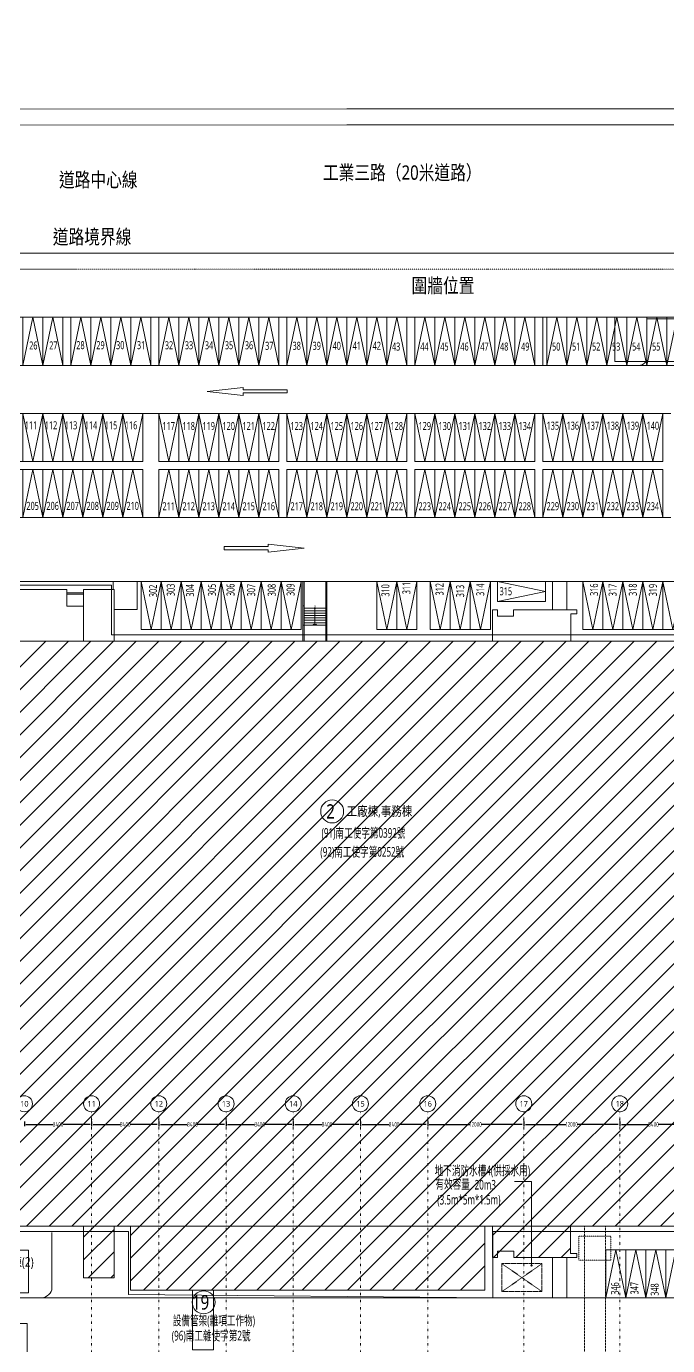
# Model space of a CAD drawing. Header units: millimetres. Extents: x -32710 to 654186, y -254124 to 420220.
# Drawn here: x 106250 to 186378, y 100034 to 264848 of the extents above; entities that cross this region are included whole.
import ezdxf
from ezdxf.enums import TextEntityAlignment as Align

# ---------------------------------------------------------------- set-up
doc = ezdxf.new("R2010")
doc.units = ezdxf.units.MM
doc.header["$LTSCALE"] = 1000
for name, pattern in [('H12PL1$0$DASHEDX2', [0.15, 0.1, -0.05]), ('H12PL1$0$DIVIDEX2', [0.25, 0.1, -0.05, 0, -0.05, 0, -0.05]), ('H12PL1$0$JJP_三點線', [0.9, 0.3, -0.15, 0, -0.15, 0, -0.15, 0, -0.15]), ('H12PL1$0$雨水排水_路_最新$0$CENTERK3', [0.2749, 0.25, -0.0083, 0.0083, -0.0083]), ('H12PL1$0$雨水排水_路_最新$0$DOTK1', [0.01, 0.005, -0.005]), ('H12PL1$0$雨水排水_路_最新$0$HIDDEN', [0.0375, 0.025, -0.0125])]:
    doc.linetypes.add(name, pattern=pattern)
for name, color, linetype in [('H12PL1$0$A-DIM', 252, 'Continuous'), ('H12PL1$0$A-LINK-ARCHI', 252, 'Continuous'), ('H12PL1$0$S-GRID', 252, 'Continuous'), ('H12PL1$0$全區配置圖_匯入NEWCUB用_13_0', 252, 'Continuous'), ('H12PL1$0$全區配置圖_匯入NEWCUB用_13_PKG', 252, 'Continuous'), ('H12PL1$0$全區配置圖_匯入NEWCUB用_13_PKG-N', 252, 'Continuous'), ('H12PL1$0$全區配置圖_匯入NEWCUB用_13_雨水排水経路図最新$0$SUGATAD', 252, 'Continuous'), ('MD-20250424-增加TRAY與FS主管位置調整', 7, 'Continuous')]:
    doc.layers.add(name, color=color, linetype=linetype)
doc.styles.add('H12PL1$0$Standard', font='Microsoft JhengHei.ttf', dxfattribs={"width": 0.8})
doc.styles.add('H12PL1$1$dim-txt', font='isocp.shx', dxfattribs={"width": 0.7, "bigfont": 'chineset.shx'})
doc.dimstyles.new('H12PL1$1$ARCH-dim-2000', dxfattribs={"dimscale": 2000, "dimtxt": 0.3, "dimasz": 0.1, "dimexe": 0.1, "dimexo": 0.1, "dimgap": 0.05, "dimtad": 1, "dimdec": 0, "dimrnd": 0.5, "dimdsep": 46, "dimtxsty": 'H12PL1$1$dim-txt', "dimblk": 'H12PL1$1$_Dot', "dimcen": 2, "dimclrd": 256, "dimclre": 256, "dimclrt": 256, "dimadec": 0, "dimazin": 0, "dimtfac": 1, "dimtix": 1, "dimtmove": 2, "dimatfit": 3, "dimldrblk": 'H12PL1$1$_OBLIQUE', "dimfxl": 1, "dimtvp": 1, "dimtolj": 1, "dimarcsym": 0})

# ---------------------------------------------------------------- blocks, each defined once
blk = doc.blocks.new('*D3056')
at = {"layer": 'DEFPOINTS', "color": 0, "linetype": 'Continuous', "transparency": 16777216}
for p in [(76800, 128250), (85200, 128250), (85200, 127670)]:
    blk.add_point(p, dxfattribs=at)
at = {"layer": 'H12PL1$0$A-DIM', "linetype": 'Continuous', "lineweight": -2, "transparency": 16777216}
for p, q in [((76800, 128050), (76800, 127470)), ((77000, 127670), (80354, 127670)), ((85000, 127670), (81646, 127670)), ((85200, 128050), (85200, 127470))]:
    blk.add_line(p, q, dxfattribs=at)
at = {"layer": 'H12PL1$0$A-DIM', "linetype": 'Continuous', "lineweight": 0, "transparency": 16777216, "insert": (81000, 127670), "char_height": 600, "attachment_point": 5, "style": 'H12PL1$1$dim-txt'}
blk.add_mtext('\\A1;8400', dxfattribs=at)
blk = doc.blocks.new('H12PL1$1$_Dot')
blk = doc.blocks.new('H12PL1$1$_OBLIQUE')
at = {"color": 0, "linetype": 'ByBlock', "lineweight": -2}
blk.add_line((-0.5, -0.5), (0.5, 0.5), dxfattribs=at)
blk = doc.blocks.new('*D3057')
at = {"layer": 'DEFPOINTS', "color": 0, "linetype": 'Continuous', "transparency": 16777216}
for p in [(85200, 128250), (93600, 128250), (93600, 127670)]:
    blk.add_point(p, dxfattribs=at)
at = {"layer": 'H12PL1$0$A-DIM', "linetype": 'Continuous', "lineweight": -2, "transparency": 16777216}
for p, q in [((85200, 128050), (85200, 127470)), ((85400, 127670), (88754, 127670)), ((93400, 127670), (90046, 127670)), ((93600, 128050), (93600, 127470))]:
    blk.add_line(p, q, dxfattribs=at)
at = {"layer": 'H12PL1$0$A-DIM', "linetype": 'Continuous', "lineweight": 0, "transparency": 16777216, "insert": (89400, 127670), "char_height": 600, "attachment_point": 5, "style": 'H12PL1$1$dim-txt'}
blk.add_mtext('\\A1;8400', dxfattribs=at)
blk = doc.blocks.new('*D3058')
at = {"layer": 'DEFPOINTS', "color": 0, "linetype": 'Continuous', "transparency": 16777216}
for p in [(93600, 128250), (102000, 128250), (102000, 127670)]:
    blk.add_point(p, dxfattribs=at)
at = {"layer": 'H12PL1$0$A-DIM', "linetype": 'Continuous', "lineweight": -2, "transparency": 16777216}
for p, q in [((93600, 128050), (93600, 127470)), ((93800, 127670), (97154, 127670)), ((101800, 127670), (98446, 127670)), ((102000, 128050), (102000, 127470))]:
    blk.add_line(p, q, dxfattribs=at)
at = {"layer": 'H12PL1$0$A-DIM', "linetype": 'Continuous', "lineweight": 0, "transparency": 16777216, "insert": (97800, 127670), "char_height": 600, "attachment_point": 5, "style": 'H12PL1$1$dim-txt'}
blk.add_mtext('\\A1;8400', dxfattribs=at)
blk = doc.blocks.new('*D3059')
at = {"layer": 'DEFPOINTS', "color": 0, "linetype": 'Continuous', "transparency": 16777216}
for p in [(102000, 128250), (110400, 128250), (110400, 127670)]:
    blk.add_point(p, dxfattribs=at)
at = {"layer": 'H12PL1$0$A-DIM', "linetype": 'Continuous', "lineweight": -2, "transparency": 16777216}
for p, q in [((102000, 128050), (102000, 127470)), ((102200, 127670), (105554, 127670)), ((110200, 127670), (106846, 127670)), ((110400, 128050), (110400, 127470))]:
    blk.add_line(p, q, dxfattribs=at)
at = {"layer": 'H12PL1$0$A-DIM', "linetype": 'Continuous', "lineweight": 0, "transparency": 16777216, "insert": (106200, 127670), "char_height": 600, "attachment_point": 5, "style": 'H12PL1$1$dim-txt'}
blk.add_mtext('\\A1;8400', dxfattribs=at)
blk = doc.blocks.new('*D3060')
at = {"layer": 'DEFPOINTS', "color": 0, "linetype": 'Continuous', "transparency": 16777216}
for p in [(110400, 128250), (118800, 128250), (118800, 127670)]:
    blk.add_point(p, dxfattribs=at)
at = {"layer": 'H12PL1$0$A-DIM', "linetype": 'Continuous', "lineweight": -2, "transparency": 16777216}
for p, q in [((110400, 128050), (110400, 127470)), ((110600, 127670), (113954, 127670)), ((118600, 127670), (115246, 127670)), ((118800, 128050), (118800, 127470))]:
    blk.add_line(p, q, dxfattribs=at)
at = {"layer": 'H12PL1$0$A-DIM', "linetype": 'Continuous', "lineweight": 0, "transparency": 16777216, "insert": (114600, 127670), "char_height": 600, "attachment_point": 5, "style": 'H12PL1$1$dim-txt'}
blk.add_mtext('\\A1;8400', dxfattribs=at)
blk = doc.blocks.new('*D3061')
at = {"layer": 'DEFPOINTS', "color": 0, "linetype": 'Continuous', "transparency": 16777216}
for p in [(118800, 128250), (127200, 128250), (127200, 127670)]:
    blk.add_point(p, dxfattribs=at)
at = {"layer": 'H12PL1$0$A-DIM', "linetype": 'Continuous', "lineweight": -2, "transparency": 16777216}
for p, q in [((118800, 128050), (118800, 127470)), ((119000, 127670), (122354, 127670)), ((127000, 127670), (123646, 127670)), ((127200, 128050), (127200, 127470))]:
    blk.add_line(p, q, dxfattribs=at)
at = {"layer": 'H12PL1$0$A-DIM', "linetype": 'Continuous', "lineweight": 0, "transparency": 16777216, "insert": (123000, 127670), "char_height": 600, "attachment_point": 5, "style": 'H12PL1$1$dim-txt'}
blk.add_mtext('\\A1;8400', dxfattribs=at)
blk = doc.blocks.new('*D3062')
at = {"layer": 'DEFPOINTS', "color": 0, "linetype": 'Continuous', "transparency": 16777216}
for p in [(127200, 128250), (139200, 128250), (139200, 127670)]:
    blk.add_point(p, dxfattribs=at)
at = {"layer": 'H12PL1$0$A-DIM', "linetype": 'Continuous', "lineweight": -2, "transparency": 16777216}
for p, q in [((127200, 128050), (127200, 127470)), ((127400, 127670), (132470, 127670)), ((139000, 127670), (133930, 127670)), ((139200, 128050), (139200, 127470))]:
    blk.add_line(p, q, dxfattribs=at)
at = {"layer": 'H12PL1$0$A-DIM', "linetype": 'Continuous', "lineweight": 0, "transparency": 16777216, "insert": (133200, 127670), "char_height": 600, "attachment_point": 5, "style": 'H12PL1$1$dim-txt'}
blk.add_mtext('\\A1;12000', dxfattribs=at)
blk = doc.blocks.new('*D3063')
at = {"layer": 'DEFPOINTS', "color": 0, "linetype": 'Continuous', "transparency": 16777216}
for p in [(139200, 128250), (151200, 128250), (151200, 127670)]:
    blk.add_point(p, dxfattribs=at)
at = {"layer": 'H12PL1$0$A-DIM', "linetype": 'Continuous', "lineweight": -2, "transparency": 16777216}
for p, q in [((139200, 128050), (139200, 127470)), ((139400, 127670), (144470, 127670)), ((151000, 127670), (145930, 127670)), ((151200, 128050), (151200, 127470))]:
    blk.add_line(p, q, dxfattribs=at)
at = {"layer": 'H12PL1$0$A-DIM', "linetype": 'Continuous', "lineweight": 0, "transparency": 16777216, "insert": (145200, 127670), "char_height": 600, "attachment_point": 5, "style": 'H12PL1$1$dim-txt'}
blk.add_mtext('\\A1;12000', dxfattribs=at)
blk = doc.blocks.new('*D3064')
at = {"layer": 'DEFPOINTS', "color": 0, "linetype": 'Continuous', "transparency": 16777216}
for p in [(151200, 128250), (159600, 128250), (159600, 127670)]:
    blk.add_point(p, dxfattribs=at)
at = {"layer": 'H12PL1$0$A-DIM', "linetype": 'Continuous', "lineweight": -2, "transparency": 16777216}
for p, q in [((151200, 128050), (151200, 127470)), ((151400, 127670), (154754, 127670)), ((159400, 127670), (156046, 127670)), ((159600, 128050), (159600, 127470))]:
    blk.add_line(p, q, dxfattribs=at)
at = {"layer": 'H12PL1$0$A-DIM', "linetype": 'Continuous', "lineweight": 0, "transparency": 16777216, "insert": (155400, 127670), "char_height": 600, "attachment_point": 5, "style": 'H12PL1$1$dim-txt'}
blk.add_mtext('\\A1;8400', dxfattribs=at)
blk = doc.blocks.new('H12PL1')
at = {"layer": 'H12PL1$0$A-LINK-ARCHI', "lineweight": 0, "flags": 128}
for points in [[(87696.6, 195054.2), (28747.7, 195054.2)], [(87696.6, 188849.1), (87696.6, 195054.2)], [(246246.8, 188849.1), (87696.6, 188849.1)], [(7620.7, 114303.6), (89821.9, 114303.6)], [(89821.9, 114303.6), (89821.9, 106437.7)], [(135350, 114303.6), (202680, 114303.6)], [(135350, 106000), (135350, 114303.6)], [(89821.9, 106437.7), (135350, 106000)]]:
    blk.add_lwpolyline(points, dxfattribs=at)
at = {"layer": 'H12PL1$0$S-GRID', "linetype": 'H12PL1$0$JJP_三點線', "lineweight": 0}
for p, q in [((85200, 128250), (85200, 129250)), ((93600, 128250), (93600, 129250)), ((102000, 128250), (102000, 129250)), ((110400, 128250), (110400, 129250)), ((118800, 128250), (118800, 129250)), ((127200, 128250), (127200, 129250)), ((139200, 128250), (139200, 129250)), ((151200, 128250), (151200, 129250)), ((85200, 128250), (85200, -28000)), ((93600, 128250), (93600, -28000)), ((102000, 128250), (102000, -28000)), ((110400, 128250), (110400, -28000)), ((118800, 128250), (118800, -28000)), ((127200, 128250), (127200, -28000)), ((139200, 128250), (139200, -28000)), ((151200, 128250), (151200, -28000))]:
    blk.add_line(p, q, dxfattribs=at)
at = {"layer": 'H12PL1$0$S-GRID', "lineweight": 0}
for centre in [(76800, 130250), (85200, 130250), (93600, 130250), (102000, 130250), (110400, 130250), (118800, 130250), (127200, 130250), (139200, 130250), (151200, 130250)]:
    blk.add_circle(centre, 1000, dxfattribs=at)
at = {"layer": 'H12PL1$0$S-GRID', "linetype": 'H12PL1$0$JJP_三點線', "lineweight": 0}
for p in [(85200, 128250), (85200, 128250), (93600, 128250), (93600, 128250), (102000, 128250), (102000, 128250), (110400, 128250), (110400, 128250), (118800, 128250), (118800, 128250), (127200, 128250), (127200, 128250), (139200, 128250), (139200, 128250), (151200, 128250), (151200, 128250)]:
    blk.add_point(p, dxfattribs=at)
at = {"layer": 'H12PL1$0$全區配置圖_匯入NEWCUB用_13_PKG', "lineweight": 0, "flags": 128}
for points in [[(76600, 222500), (77850, 228500), (79100, 222500)], [(79100, 222500), (80350, 228500), (81600, 222500)], [(82600, 222500), (83850, 228500), (85100, 222500)], [(85100, 222500), (86350, 228500), (87600, 222500)], [(87600, 222500), (88850, 228500), (90100, 222500)], [(90100, 222500), (91350, 228500), (92600, 222500)], [(93600, 222500), (94850, 228500), (96100, 222500)], [(96100, 222500), (97350, 228500), (98600, 222500)], [(98600, 222500), (99850, 228500), (101100, 222500)], [(101100, 222500), (102350, 228500), (103600, 222500)], [(103600, 222500), (104850, 228500), (106100, 222500)], [(106100, 222500), (107350, 228500), (108600, 222500)], [(109600, 222500), (110850, 228500), (112100, 222500)], [(112100, 222500), (113350, 228500), (114600, 222500)], [(114600, 222500), (115850, 228500), (117100, 222500)], [(117100, 222500), (118350, 228500), (119600, 222500)], [(119600, 222500), (120850, 228500), (122100, 222500)], [(122100, 222500), (123350, 228500), (124600, 222500)], [(125600, 222500), (126850, 228500), (128100, 222500)], [(128100, 222500), (129350, 228500), (130600, 222500)], [(130600, 222500), (131850, 228500), (133100, 222500)], [(133100, 222500), (134350, 228500), (135600, 222500)], [(135600, 222500), (136850, 228500), (138100, 222500)], [(138100, 222500), (139350, 228500), (140600, 222500)], [(142100, 222500), (143350, 228500), (144600, 222500)], [(144600, 222500), (145850, 228500), (147100, 222500)], [(147100, 222500), (148350, 228500), (149600, 222500)], [(149600, 222500), (150850, 228500), (152100, 222500)], [(152100, 222500), (153350, 228500), (154600, 222500)], [(154600, 222500), (155850, 228500), (157100, 222500)], [(157100, 222500), (158350, 228500), (159600, 222500)], [(76600, 216500), (77850, 210500), (79100, 216500)], [(79100, 216500), (80350, 210500), (81600, 216500)], [(81600, 216500), (82850, 210500), (84100, 216500)], [(84100, 216500), (85350, 210500), (86600, 216500)], [(86600, 216500), (87850, 210500), (89100, 216500)], [(89100, 216500), (90350, 210500), (91600, 216500)], [(93600, 216500), (94850, 210500), (96100, 216500)], [(96100, 216500), (97350, 210500), (98600, 216500)], [(98600, 216500), (99850, 210500), (101100, 216500)], [(101100, 216500), (102350, 210500), (103600, 216500)], [(103600, 216500), (104850, 210500), (106100, 216500)], [(106100, 216500), (107350, 210500), (108600, 216500)], [(109600, 216500), (110850, 210500), (112100, 216500)], [(112100, 216500), (113350, 210500), (114600, 216500)], [(114600, 216500), (115850, 210500), (117100, 216500)], [(117100, 216500), (118350, 210500), (119600, 216500)], [(119600, 216500), (120850, 210500), (122100, 216500)], [(122100, 216500), (123350, 210500), (124600, 216500)], [(125600, 216500), (126850, 210500), (128100, 216500)], [(128100, 216500), (129350, 210500), (130600, 216500)], [(130600, 216500), (131850, 210500), (133100, 216500)], [(133100, 216500), (134350, 210500), (135600, 216500)], [(135600, 216500), (136850, 210500), (138100, 216500)], [(138100, 216500), (139350, 210500), (140600, 216500)], [(141600, 216500), (142850, 210500), (144100, 216500)], [(144100, 216500), (145350, 210500), (146600, 216500)], [(146600, 216500), (147850, 210500), (149100, 216500)], [(149100, 216500), (150350, 210500), (151600, 216500)], [(151600, 216500), (152850, 210500), (154100, 216500)], [(154100, 216500), (155350, 210500), (156600, 216500)], [(76600, 203500), (77850, 209500), (79100, 203500)], [(79100, 203500), (80350, 209500), (81600, 203500)], [(81600, 203500), (82850, 209500), (84100, 203500)], [(84100, 203500), (85350, 209500), (86600, 203500)], [(86600, 203500), (87850, 209500), (89100, 203500)], [(89100, 203500), (90350, 209500), (91600, 203500)], [(93600, 203500), (94850, 209500), (96100, 203500)], [(96100, 203500), (97350, 209500), (98600, 203500)], [(98600, 203500), (99850, 209500), (101100, 203500)], [(101100, 203500), (102350, 209500), (103600, 203500)], [(103600, 203500), (104850, 209500), (106100, 203500)], [(106100, 203500), (107350, 209500), (108600, 203500)], [(109600, 203500), (110850, 209500), (112100, 203500)], [(112100, 203500), (113350, 209500), (114600, 203500)], [(114600, 203500), (115850, 209500), (117100, 203500)], [(117100, 203500), (118350, 209500), (119600, 203500)], [(119600, 203500), (120850, 209500), (122100, 203500)], [(122100, 203500), (123350, 209500), (124600, 203500)], [(125600, 203500), (126850, 209500), (128100, 203500)], [(128100, 203500), (129350, 209500), (130600, 203500)], [(130600, 203500), (131850, 209500), (133100, 203500)], [(133100, 203500), (134350, 209500), (135600, 203500)], [(135600, 203500), (136850, 209500), (138100, 203500)], [(138100, 203500), (139350, 209500), (140600, 203500)], [(141600, 203500), (142850, 209500), (144100, 203500)], [(144100, 203500), (145350, 209500), (146600, 203500)], [(146600, 203500), (147850, 209500), (149100, 203500)], [(149100, 203500), (150350, 209500), (151600, 203500)], [(151600, 203500), (152850, 209500), (154100, 203500)], [(154100, 203500), (155350, 209500), (156600, 203500)], [(93900, 195500), (92650, 189500), (91400, 195500)], [(96400, 195500), (95150, 189500), (93900, 195500)], [(98900, 195500), (97650, 189500), (96400, 195500)], [(101400, 195500), (100150, 189500), (98900, 195500)], [(103900, 195500), (102650, 189500), (101400, 195500)], [(106400, 195500), (105150, 189500), (103900, 195500)], [(108900, 195500), (107650, 189500), (106400, 195500)], [(111400, 195500), (110150, 189500), (108900, 195500)], [(123350, 195500), (122100, 189500), (120850, 195500)], [(125850, 195500), (124600, 189500), (123350, 195500)], [(130025, 195500), (128775, 189500), (127525, 195500)], [(132525, 195500), (131275, 189500), (130025, 195500)], [(135025, 195500), (133775, 189500), (132525, 195500)], [(135912.5, 195500), (141912.5, 194250), (135912.5, 193000)], [(149100, 195500), (147850, 189500), (146600, 195500)], [(151600, 195500), (150350, 189500), (149100, 195500)], [(154100, 195500), (152850, 189500), (151600, 195500)], [(156600, 195500), (155350, 189500), (154100, 195500)], [(159100, 195500), (157850, 189500), (156600, 195500)], [(151950, 106000), (150700, 112000), (149450, 106000)], [(154450, 106000), (153200, 112000), (151950, 106000)], [(156950, 106000), (155700, 112000), (154450, 106000)], [(159450, 106000), (158200, 112000), (156950, 106000)]]:
    blk.add_lwpolyline(points, dxfattribs=at)
for points in [[(76600, 222500), (76600, 228500), (79100, 228500), (79100, 222500)], [(79100, 222500), (79100, 228500), (81600, 228500), (81600, 222500)], [(82600, 222500), (82600, 228500), (85100, 228500), (85100, 222500)], [(85100, 222500), (85100, 228500), (87600, 228500), (87600, 222500)], [(87600, 222500), (87600, 228500), (90100, 228500), (90100, 222500)], [(90100, 222500), (90100, 228500), (92600, 228500), (92600, 222500)], [(93600, 222500), (93600, 228500), (96100, 228500), (96100, 222500)], [(96100, 222500), (96100, 228500), (98600, 228500), (98600, 222500)], [(98600, 222500), (98600, 228500), (101100, 228500), (101100, 222500)], [(101100, 222500), (101100, 228500), (103600, 228500), (103600, 222500)], [(103600, 222500), (103600, 228500), (106100, 228500), (106100, 222500)], [(106100, 222500), (106100, 228500), (108600, 228500), (108600, 222500)], [(109600, 222500), (109600, 228500), (112100, 228500), (112100, 222500)], [(112100, 222500), (112100, 228500), (114600, 228500), (114600, 222500)], [(114600, 222500), (114600, 228500), (117100, 228500), (117100, 222500)], [(117100, 222500), (117100, 228500), (119600, 228500), (119600, 222500)], [(119600, 222500), (119600, 228500), (122100, 228500), (122100, 222500)], [(122100, 222500), (122100, 228500), (124600, 228500), (124600, 222500)], [(125600, 222500), (125600, 228500), (128100, 228500), (128100, 222500)], [(128100, 222500), (128100, 228500), (130600, 228500), (130600, 222500)], [(130600, 222500), (130600, 228500), (133100, 228500), (133100, 222500)], [(133100, 222500), (133100, 228500), (135600, 228500), (135600, 222500)], [(135600, 222500), (135600, 228500), (138100, 228500), (138100, 222500)], [(138100, 222500), (138100, 228500), (140600, 228500), (140600, 222500)], [(142100, 222500), (142100, 228500), (144600, 228500), (144600, 222500)], [(144600, 222500), (144600, 228500), (147100, 228500), (147100, 222500)], [(147100, 222500), (147100, 228500), (149600, 228500), (149600, 222500)], [(149600, 222500), (149600, 228500), (152100, 228500), (152100, 222500)], [(152100, 222500), (152100, 228500), (154600, 228500), (154600, 222500)], [(154600, 222500), (154600, 228500), (157100, 228500), (157100, 222500)], [(157100, 222500), (157100, 228500), (159600, 228500), (159600, 222500)], [(76600, 216500), (76600, 210500), (79100, 210500), (79100, 216500)], [(79100, 216500), (79100, 210500), (81600, 210500), (81600, 216500)], [(81600, 216500), (81600, 210500), (84100, 210500), (84100, 216500)], [(84100, 216500), (84100, 210500), (86600, 210500), (86600, 216500)], [(86600, 216500), (86600, 210500), (89100, 210500), (89100, 216500)], [(89100, 216500), (89100, 210500), (91600, 210500), (91600, 216500)], [(93600, 216500), (93600, 210500), (96100, 210500), (96100, 216500)], [(96100, 216500), (96100, 210500), (98600, 210500), (98600, 216500)], [(98600, 216500), (98600, 210500), (101100, 210500), (101100, 216500)], [(101100, 216500), (101100, 210500), (103600, 210500), (103600, 216500)], [(103600, 216500), (103600, 210500), (106100, 210500), (106100, 216500)], [(106100, 216500), (106100, 210500), (108600, 210500), (108600, 216500)], [(109600, 216500), (109600, 210500), (112100, 210500), (112100, 216500)], [(112100, 216500), (112100, 210500), (114600, 210500), (114600, 216500)], [(114600, 216500), (114600, 210500), (117100, 210500), (117100, 216500)], [(117100, 216500), (117100, 210500), (119600, 210500), (119600, 216500)], [(119600, 216500), (119600, 210500), (122100, 210500), (122100, 216500)], [(122100, 216500), (122100, 210500), (124600, 210500), (124600, 216500)], [(125600, 216500), (125600, 210500), (128100, 210500), (128100, 216500)], [(128100, 216500), (128100, 210500), (130600, 210500), (130600, 216500)], [(130600, 216500), (130600, 210500), (133100, 210500), (133100, 216500)], [(133100, 216500), (133100, 210500), (135600, 210500), (135600, 216500)], [(135600, 216500), (135600, 210500), (138100, 210500), (138100, 216500)], [(138100, 216500), (138100, 210500), (140600, 210500), (140600, 216500)], [(141600, 216500), (141600, 210500), (144100, 210500), (144100, 216500)], [(144100, 216500), (144100, 210500), (146600, 210500), (146600, 216500)], [(146600, 216500), (146600, 210500), (149100, 210500), (149100, 216500)], [(149100, 216500), (149100, 210500), (151600, 210500), (151600, 216500)], [(151600, 216500), (151600, 210500), (154100, 210500), (154100, 216500)], [(154100, 216500), (154100, 210500), (156600, 210500), (156600, 216500)], [(76600, 203500), (76600, 209500), (79100, 209500), (79100, 203500)], [(79100, 203500), (79100, 209500), (81600, 209500), (81600, 203500)], [(81600, 203500), (81600, 209500), (84100, 209500), (84100, 203500)], [(84100, 203500), (84100, 209500), (86600, 209500), (86600, 203500)], [(86600, 203500), (86600, 209500), (89100, 209500), (89100, 203500)], [(89100, 203500), (89100, 209500), (91600, 209500), (91600, 203500)], [(93600, 203500), (93600, 209500), (96100, 209500), (96100, 203500)], [(96100, 203500), (96100, 209500), (98600, 209500), (98600, 203500)], [(98600, 203500), (98600, 209500), (101100, 209500), (101100, 203500)], [(101100, 203500), (101100, 209500), (103600, 209500), (103600, 203500)], [(103600, 203500), (103600, 209500), (106100, 209500), (106100, 203500)], [(106100, 203500), (106100, 209500), (108600, 209500), (108600, 203500)], [(109600, 203500), (109600, 209500), (112100, 209500), (112100, 203500)], [(112100, 203500), (112100, 209500), (114600, 209500), (114600, 203500)], [(114600, 203500), (114600, 209500), (117100, 209500), (117100, 203500)], [(117100, 203500), (117100, 209500), (119600, 209500), (119600, 203500)], [(119600, 203500), (119600, 209500), (122100, 209500), (122100, 203500)], [(122100, 203500), (122100, 209500), (124600, 209500), (124600, 203500)], [(125600, 203500), (125600, 209500), (128100, 209500), (128100, 203500)], [(128100, 203500), (128100, 209500), (130600, 209500), (130600, 203500)], [(130600, 203500), (130600, 209500), (133100, 209500), (133100, 203500)], [(133100, 203500), (133100, 209500), (135600, 209500), (135600, 203500)], [(135600, 203500), (135600, 209500), (138100, 209500), (138100, 203500)], [(138100, 203500), (138100, 209500), (140600, 209500), (140600, 203500)], [(141600, 203500), (141600, 209500), (144100, 209500), (144100, 203500)], [(144100, 203500), (144100, 209500), (146600, 209500), (146600, 203500)], [(146600, 203500), (146600, 209500), (149100, 209500), (149100, 203500)], [(149100, 203500), (149100, 209500), (151600, 209500), (151600, 203500)], [(151600, 203500), (151600, 209500), (154100, 209500), (154100, 203500)], [(154100, 203500), (154100, 209500), (156600, 209500), (156600, 203500)], [(93900, 195500), (93900, 189500), (91400, 189500), (91400, 195500)], [(96400, 195500), (96400, 189500), (93900, 189500), (93900, 195500)], [(98900, 195500), (98900, 189500), (96400, 189500), (96400, 195500)], [(101400, 195500), (101400, 189500), (98900, 189500), (98900, 195500)], [(103900, 195500), (103900, 189500), (101400, 189500), (101400, 195500)], [(106400, 195500), (106400, 189500), (103900, 189500), (103900, 195500)], [(108900, 195500), (108900, 189500), (106400, 189500), (106400, 195500)], [(111400, 195500), (111400, 189500), (108900, 189500), (108900, 195500)], [(123350, 195500), (123350, 189500), (120850, 189500), (120850, 195500)], [(125850, 195500), (125850, 189500), (123350, 189500), (123350, 195500)], [(130025, 195500), (130025, 189500), (127525, 189500), (127525, 195500)], [(132525, 195500), (132525, 189500), (130025, 189500), (130025, 195500)], [(135025, 195500), (135025, 189500), (132525, 189500), (132525, 195500)], [(135912.5, 195500), (141912.5, 195500), (141912.5, 193000), (135912.5, 193000)], [(149100, 195500), (149100, 189500), (146600, 189500), (146600, 195500)], [(151600, 195500), (151600, 189500), (149100, 189500), (149100, 195500)], [(154100, 195500), (154100, 189500), (151600, 189500), (151600, 195500)], [(156600, 195500), (156600, 189500), (154100, 189500), (154100, 195500)], [(159100, 195500), (159100, 189500), (156600, 189500), (156600, 195500)], [(151950, 106000), (151950, 112000), (149450, 112000), (149450, 106000)], [(154450, 106000), (154450, 112000), (151950, 112000), (151950, 106000)], [(156950, 106000), (156950, 112000), (154450, 112000), (154450, 106000)], [(159450, 106000), (159450, 112000), (156950, 112000), (156950, 106000)]]:
    blk.add_lwpolyline(points, close=True, dxfattribs=at)
at = {"layer": 'H12PL1$0$全區配置圖_匯入NEWCUB用_13_PKG-N', "lineweight": 0}
blk.add_line((111750, 195500), (111600, 195500), dxfattribs=at)
at = {"layer": 'H12PL1$0$全區配置圖_匯入NEWCUB用_13_雨水排水経路図最新$0$SUGATAD', "lineweight": 0}
for p, q in [((3600, 236500), (255600, 236500)), ((81600, 222500), (81600, 228500)), ((82600, 222500), (82600, 228500)), ((92600, 222500), (92600, 228500)), ((93600, 222500), (93600, 228500)), ((108600, 222500), (108600, 228500)), ((109600, 222500), (109600, 228500)), ((124600, 222500), (124600, 228500)), ((125600, 222500), (125600, 228500)), ((140600, 222500), (140600, 228500)), ((141600, 222500), (141600, 228500)), ((242200, 228300), (154600, 228300)), ((154600, 223500), (154600, 228300)), ((3600, 222500), (153600, 222500)), ((89600, 222500), (90600, 222500)), ((89600, 222500), (90600, 222500)), ((89600, 222500), (90600, 222500)), ((105600, 222500), (106600, 222500)), ((105600, 222500), (106600, 222500)), ((121600, 222500), (122600, 222500)), ((140600, 222500), (141600, 222500)), ((140600, 222500), (141600, 222500)), ((217600, 222500), (153600, 222500)), ((93600, 216500), (91600, 216500)), ((91600, 210500), (91600, 216500)), ((91600, 210500), (91600, 216000)), ((93600, 216500), (93600, 210500)), ((93600, 216000), (93600, 210500)), ((108600, 216500), (109600, 216500)), ((108600, 210500), (108600, 216500)), ((108600, 210500), (108600, 216000)), ((109600, 216500), (109600, 210500)), ((109600, 216000), (109600, 210500)), ((124600, 216500), (125600, 216500)), ((124600, 210500), (124600, 216500)), ((124600, 210500), (124600, 216000)), ((125600, 216500), (125600, 210500)), ((125600, 216000), (125600, 210500)), ((140600, 216500), (141600, 216500)), ((140600, 210500), (140600, 216500)), ((140600, 210500), (140600, 216000)), ((141600, 216500), (141600, 210500)), ((141600, 216000), (141600, 210500)), ((156600, 216500), (157600, 216500)), ((156600, 210500), (156600, 216500)), ((156600, 210500), (156600, 216000)), ((66600, 210500), (91600, 210500)), ((66600, 210500), (91600, 210500)), ((66600, 209500), (91600, 209500)), ((66600, 209500), (91600, 209500)), ((91600, 203500), (91600, 209500)), ((91600, 204000), (91600, 209500)), ((93600, 210500), (108600, 210500)), ((93600, 210500), (108600, 210500)), ((93600, 203500), (93600, 209500)), ((93600, 204000), (93600, 209500)), ((93600, 209500), (108600, 209500)), ((93600, 209500), (108600, 209500)), ((108600, 203500), (108600, 209500)), ((108600, 204000), (108600, 209500)), ((109600, 210500), (124600, 210500)), ((109600, 210500), (124600, 210500)), ((109600, 209500), (124600, 209500)), ((109600, 209500), (124600, 209500)), ((109600, 203500), (109600, 209500)), ((109600, 204000), (109600, 209500)), ((124600, 203500), (124600, 209500)), ((124600, 204000), (124600, 209500)), ((125600, 210500), (140600, 210500)), ((125600, 210500), (140600, 210500)), ((125600, 203500), (125600, 209500)), ((125600, 204000), (125600, 209500)), ((125600, 209500), (140600, 209500)), ((125600, 209500), (140600, 209500)), ((140600, 203500), (140600, 209500)), ((140600, 204000), (140600, 209500)), ((141600, 210500), (156600, 210500)), ((141600, 210500), (156600, 210500)), ((141600, 203500), (141600, 209500)), ((141600, 204000), (141600, 209500)), ((141600, 209500), (156600, 209500)), ((141600, 209500), (156600, 209500)), ((156600, 203500), (156600, 209500)), ((156600, 204000), (156600, 209500)), ((93600, 203500), (91600, 203500)), ((108600, 203500), (109600, 203500)), ((124600, 203500), (125600, 203500)), ((140600, 203500), (141600, 203500)), ((156600, 203500), (157600, 203500)), ((30470, 195500), (260700, 195500)), ((36100, 194500), (82100, 194500)), ((82100, 194500), (82100, 192400)), ((88000, 194500), (84200, 194500)), ((84200, 194500), (84200, 188050)), ((87900, 194500), (87900, 195500)), ((88000, 194500), (88000, 188050)), ((90900, 192000), (90900, 195500)), ((111600, 188050), (111600, 195500)), ((111750, 188050), (111750, 195500)), ((114450, 195500), (114600, 195500)), ((114450, 188050), (114450, 195500)), ((114600, 188050), (114600, 195500)), ((142800, 191950), (142800, 195500)), ((144600, 191950), (144600, 195500)), ((82100, 194075), (84200, 194075)), ((84200, 193925), (82100, 193925)), ((84200, 192400), (82100, 192400)), ((88070, 192000), (90900, 192000)), ((108673.2, 106950), (193673.2, 191950)), ((111501.6, 106950), (196501.6, 191950)), ((111750, 192450), (111600, 192450)), ((111750, 192150), (114450, 192150)), ((111750, 191850), (114450, 191850)), ((111750, 191550), (114450, 191550)), ((111750, 191250), (114450, 191250)), ((113100, 190050), (113100, 192150)), ((114330, 106950), (199330, 191950)), ((114450, 192450), (114600, 192450)), ((135300, 191950), (135300, 188050)), ((135900, 191950), (135300, 191950)), ((135900, 191950), (135900, 191170)), ((137900, 191170), (137900, 191950)), ((137900, 191950), (145850, 191950)), ((145070, 188050), (145070, 191450)), ((145850, 191450), (145070, 191450)), ((145850, 191450), (145850, 191950)), ((111750, 190050), (111600, 190050)), ((111750, 190950), (114450, 190950)), ((111750, 190650), (114450, 190650)), ((111750, 190350), (114450, 190350)), ((111750, 190050), (114450, 190050)), ((114450, 190050), (114600, 190050)), ((135900, 191170), (137900, 191170)), ((9050, 114807.1), (82292.9, 188050)), ((9050, 117635.5), (79464.5, 188050)), ((243600, 188050), (9650, 188050)), ((12021.4, 114950), (85121.4, 188050)), ((14849.8, 114950), (87949.8, 188050)), ((17678.2, 114950), (90778.2, 188050)), ((20506.6, 114950), (93606.6, 188050)), ((23335.1, 114950), (96435.1, 188050)), ((26163.5, 114950), (99263.5, 188050)), ((28991.9, 114950), (102091.9, 188050)), ((30200, 113329.6), (104920.4, 188050)), ((34648.8, 114950), (107748.8, 188050)), ((37477.2, 114950), (110577.2, 188050)), ((40305.6, 114950), (113405.6, 188050)), ((43134.1, 114950), (116234.1, 188050)), ((45962.5, 114950), (119062.5, 188050)), ((48790.9, 114950), (121890.9, 188050)), ((51619.3, 114950), (124719.3, 188050)), ((54447.8, 114950), (127547.8, 188050)), ((57276.2, 114950), (130376.2, 188050)), ((60104.6, 114950), (133204.6, 188050)), ((62933, 114950), (136033, 188050)), ((65761.5, 114950), (138861.5, 188050)), ((68589.9, 114950), (141689.9, 188050)), ((71418.3, 114950), (144518.3, 188050)), ((74246.8, 114950), (147346.8, 188050)), ((77075.2, 114950), (150175.2, 188050)), ((79903.6, 114950), (153003.6, 188050)), ((82732, 114950), (155832, 188050)), ((84200, 113589.5), (158660.5, 188050)), ((88388.9, 114950), (161488.9, 188050)), ((90050, 108125.8), (169974.2, 188050)), ((90050, 110954.3), (167145.7, 188050)), ((90050, 113782.7), (164317.3, 188050)), ((91702.6, 106950), (172802.6, 188050)), ((94531, 106950), (175631, 188050)), ((97359.5, 106950), (178459.5, 188050)), ((100187.9, 106950), (181287.9, 188050)), ((103016.3, 106950), (184116.3, 188050)), ((105844.7, 106950), (186944.7, 188050)), ((117158.4, 106950), (199070, 188861.6)), ((119986.9, 106950), (201086.9, 188050)), ((122815.3, 106950), (203915.3, 188050)), ((125643.7, 106950), (206743.7, 188050)), ((135300, 113777.8), (209572.2, 188050)), ((135400.6, 111050), (212400.6, 188050)), ((138229, 111050), (215229, 188050)), ((141057.4, 111050), (218057.4, 188050)), ((147785.9, 114950), (220885.9, 188050)), ((150614.3, 114950), (223714.3, 188050)), ((153442.7, 114950), (226542.7, 188050)), ((156271.1, 114950), (229371.1, 188050)), ((243600, 114950), (34000, 114950)), ((80249.9, 114150), (80249.9, 107000)), ((84200, 108500), (84200, 114950)), ((84200, 110761.1), (88000, 114561.1)), ((88000, 114950), (88000, 108500)), ((90050, 106950), (90050, 114950)), ((134350, 106950), (134350, 114950)), ((135300, 111050), (135300, 114950)), ((145050, 111550), (145050, 114950)), ((128472.2, 106950), (134350, 112827.8)), ((143885.9, 111050), (145050, 112214.1)), ((84767.3, 108500), (88000, 111732.7)), ((135900, 111050), (135300, 111050)), ((135900, 111050), (135900, 111830)), ((135900, 111830), (137950, 111830)), ((137950, 111830), (137950, 111050)), ((137950, 111050), (145850, 111050)), ((142800, 106000), (142800, 111000)), ((144600, 106000), (144600, 111000)), ((145050, 111550), (145850, 111550)), ((145850, 111050), (145850, 111550)), ((87595.7, 108500), (88000, 108904.3)), ((131300.6, 106950), (134350, 109999.4)), ((84200, 108500), (88000, 108500)), ((32647.4, 106000), (250600, 106000)), ((134350, 106950), (90050, 106950))]:
    blk.add_line(p, q, dxfattribs=at)
at = {"layer": 'H12PL1$0$全區配置圖_匯入NEWCUB用_13_雨水排水経路図最新$0$SUGATAD', "linetype": 'H12PL1$0$雨水排水_路_最新$0$CENTERK3', "lineweight": 0}
blk.add_line((6750, 228500), (257200, 228500), dxfattribs=at)
at = {"layer": 'H12PL1$0$全區配置圖_匯入NEWCUB用_13_雨水排水経路図最新$0$SUGATAD', "linetype": 'H12PL1$0$雨水排水_路_最新$0$HIDDEN', "lineweight": 0}
for p, q in [((146800, 114950), (146800, 90550)), ((149400, 114950), (149400, 90550))]:
    blk.add_line(p, q, dxfattribs=at)
at = {"layer": 'H12PL1$0$全區配置圖_匯入NEWCUB用_13_雨水排水経路図最新$0$SUGATAD', "linetype": 'H12PL1$0$DASHEDX2', "lineweight": 0}
for p, q in [((136475, 106775), (141475, 110275)), ((141475, 106775), (136475, 110275))]:
    blk.add_line(p, q, dxfattribs=at)
at = {"layer": 'H12PL1$0$全區配置圖_匯入NEWCUB用_13_雨水排水経路図最新$0$SUGATAD', "lineweight": 0, "flags": 128}
for points in [[(-55956.6, 264847.6, 0.0126767), (-55016.7, 262061.3, 0.24617333), (-48479.8, 255912.9, 0.07254863), (-38767.3, 254498.3), (-11478.7, 254504.3), (29577, 254513.2), (117090.8, 254532.3), (204604.6, 254551.4), (264690.7, 254564.6)], [(-49050.7, 253996.1, 0.07254863), (-38766.9, 252498.3), (-11478.3, 252504.3), (29577.4, 252513.2), (117091.2, 252532.3), (204605, 252551.4), (264691.1, 252564.6)]]:
    blk.add_lwpolyline(points, format="xyb", dxfattribs=at)
at = {"layer": 'H12PL1$0$全區配置圖_匯入NEWCUB用_13_雨水排水経路図最新$0$SUGATAD', "linetype": 'H12PL1$0$DIVIDEX2', "lineweight": 0, "flags": 128}
blk.add_lwpolyline([(-31132.8, 234500), (272322.1, 234500, -0.06494768), (281044, 233362.3, -0.2380915), (287105.2, 227971.7, -0.09562909), (291095.1, 206737.4), (290614.5, 109500)], format="xyb", dxfattribs=at)
at = {"layer": 'H12PL1$0$全區配置圖_匯入NEWCUB用_13_雨水排水経路図最新$0$SUGATAD', "lineweight": 0, "flags": 128}
for points in [[(231100, 223000), (150600, 223000), (150600, 228500), (231100, 228500)], [(104144.5, 218746.1), (104144.5, 219046.1), (109644.5, 219046.1), (109644.5, 219446.1), (104144.5, 219446.1), (104144.5, 219746.1), (99644.5, 219246.1)], [(66600, 210500), (91600, 210500), (91600, 216500), (66600, 216500)], [(93600, 210500), (108600, 210500), (108600, 216500), (93600, 216500)], [(109600, 210500), (124600, 210500), (124600, 216500), (109600, 216500)], [(125600, 210500), (140600, 210500), (140600, 216500), (125600, 216500)], [(141600, 210500), (156600, 210500), (156600, 216500), (141600, 216500)], [(66600, 203500), (91600, 203500), (91600, 209500), (66600, 209500)], [(93600, 203500), (108600, 203500), (108600, 209500), (93600, 209500)], [(109600, 203500), (124600, 203500), (124600, 209500), (109600, 209500)], [(125600, 203500), (140600, 203500), (140600, 209500), (125600, 209500)], [(141600, 203500), (156600, 203500), (156600, 209500), (141600, 209500)], [(107266.6, 199164.6), (107266.6, 199464.6), (101766.6, 199464.6), (101766.6, 199864.6), (107266.6, 199864.6), (107266.6, 200164.6), (111766.6, 199664.6)], [(77300, 106645), (66320, 106645), (66320, 111950), (77300, 111950)], [(97800, 99500), (100450, 99500), (100450, 106950), (97800, 106950)]]:
    blk.add_lwpolyline(points, close=True, dxfattribs=at)
for points in [[(113316.5, 190175), (113100, 190050), (112883.5, 190175)], [(140178.4, 110039.7), (140178.4, 120546.3), (138037.5, 120546.3)], [(77130.6, 97249.3), (77130.6, 102811.3), (71675.6, 102811.3)]]:
    blk.add_lwpolyline(points, dxfattribs=at)
at = {"layer": 'H12PL1$0$全區配置圖_匯入NEWCUB用_13_雨水排水経路図最新$0$SUGATAD', "linetype": 'H12PL1$0$雨水排水_路_最新$0$DOTK1', "lineweight": 0, "flags": 128}
blk.add_lwpolyline([(150100, 113700), (146100, 113700), (146100, 110700), (150100, 110700)], close=True, dxfattribs=at)
at = {"layer": 'H12PL1$0$全區配置圖_匯入NEWCUB用_13_雨水排水経路図最新$0$SUGATAD', "linetype": 'H12PL1$0$DASHEDX2', "lineweight": 0, "flags": 128}
blk.add_lwpolyline([(136475, 110275), (141475, 110275), (141475, 106775), (136475, 106775)], close=True, dxfattribs=at)
at = {"layer": 'H12PL1$0$全區配置圖_匯入NEWCUB用_13_雨水排水経路図最新$0$SUGATAD', "lineweight": 0, "flags": 128}
blk.add_lwpolyline([(140103.4, 110039.7, 1), (140253.4, 110039.7, 1)], format="xyb", close=True, dxfattribs=at)
at = {"layer": 'H12PL1$0$全區配置圖_匯入NEWCUB用_13_雨水排水経路図最新$0$SUGATAD', "lineweight": 0}
for centre, radius in [((113100, 192150), 50), ((115258.8, 166765.8), 1435.1), ((99202.9, 105446.3), 1435.1)]:
    blk.add_circle(centre, radius, dxfattribs=at)
for centre, radius, start, end in [((153600, 223500), 1000, 270, 0), ((78811.8, 107532.2), 1533.5, 267.688393, 339.691742)]:
    blk.add_arc(centre, radius, start, end, dxfattribs=at)
at = {"layer": 'H12PL1$0$S-GRID', "style": 'H12PL1$0$Standard'}
for s, p in [('10', (76800, 130602.4)), ('11', (85200, 130602.4)), ('12', (93600, 130602.4)), ('13', (102000, 130602.4)), ('14', (110400, 130602.4)), ('15', (118800, 130602.4)), ('16', (127200, 130602.4)), ('17', (139200, 130602.4)), ('18', (151200, 130602.4))]:
    blk.add_text(s, height=700, dxfattribs=at).set_placement(p, align=Align.TOP_CENTER)
at = {"layer": 'H12PL1$0$全區配置圖_匯入NEWCUB用_13_0', "linetype": 'Continuous', "lineweight": 0, "style": 'H12PL1$0$Standard'}
for s, insert, char_height, attachment_point in [('\\A1;工業三路（20米道路）', (114104.7, 246466.2), 1800, 4), ('\\A1;道路中心線', (81126.3, 244580.6), 1800, 7), ('\\A1;道路境界線', (80356.8, 238452.2), 1800, 4), ('\\A1;圍牆位置', (125178.4, 232370), 1800, 4), ('\\A1;{\\W0.56;26}', (77405, 224468.5), 1000, 7), ('\\A1;{\\W0.56;27}', (79905, 224485), 1000, 7), ('\\A1;{\\W0.56;28}', (83292.7, 224507.6), 1000, 7), ('\\A1;{\\W0.56;29}', (85792.7, 224507.6), 1000, 7), ('\\A1;{\\W0.56;30}', (88264.7, 224507.6), 1000, 7), ('\\A1;{\\W0.56;31}', (90865.5, 224507.6), 1000, 7), ('\\A1;{\\W0.56;32}', (94356.9, 224497.6), 1000, 7), ('\\A1;{\\W0.56;33}', (96856.9, 224497.6), 1000, 7), ('\\A1;{\\W0.56;34}', (99356.9, 224497.6), 1000, 7), ('\\A1;{\\W0.56;35}', (101856.9, 224497.6), 1000, 7), ('\\A1;{\\W0.56;36}', (104356.9, 224497.6), 1000, 7), ('\\A1;{\\W0.56;37}', (106883.5, 224432.5), 1000, 7), ('\\A1;{\\W0.56;38}', (110318.6, 224432.5), 1000, 7), ('\\A1;{\\W0.56;39}', (112818.6, 224432.5), 1000, 7), ('\\A1;{\\W0.56;40}', (115318.6, 224432.5), 1000, 7), ('\\A1;{\\W0.56;41}', (117818.6, 224449), 1000, 7), ('\\A1;{\\W0.56;42}', (120318.6, 224449), 1000, 7), ('\\A1;{\\W0.56;43}', (122740.6, 224333.5), 1000, 7), ('\\A1;{\\W0.56;44}', (126274.8, 224350), 1000, 7), ('\\A1;{\\W0.56;45}', (128774.8, 224333.5), 1000, 7), ('\\A1;{\\W0.56;46}', (131274.8, 224333.5), 1000, 7), ('\\A1;{\\W0.56;47}', (133774.8, 224350), 1000, 7), ('\\A1;{\\W0.56;48}', (136246.8, 224333.5), 1000, 7), ('\\A1;{\\W0.56;49}', (138871.8, 224333.5), 1000, 7), ('\\A1;{\\W0.56;50}', (142737.2, 224333.5), 1000, 7), ('\\A1;{\\W0.56;51}', (145237.2, 224333.5), 1000, 7), ('\\A1;{\\W0.56;52}', (147737.2, 224333.5), 1000, 7), ('\\A1;{\\W0.56;53}', (150237.2, 224333.5), 1000, 7), ('\\A1;{\\W0.56;54}', (152737.2, 224333.5), 1000, 7), ('\\A1;{\\W0.56;55}', (155237.2, 224333.5), 1000, 7), ('\\A1;{\\W0.56;111}', (76859.9, 214512.1), 1000, 7), ('\\A1;{\\W0.56;112}', (79359.9, 214512.1), 1000, 7), ('\\A1;{\\W0.56;113}', (81859.9, 214495.7), 1000, 7), ('\\A1;{\\W0.56;114}', (84359.9, 214512.1), 1000, 7), ('\\A1;{\\W0.56;115}', (86859.9, 214495.7), 1000, 7), ('\\A1;{\\W0.56;116}', (89359.9, 214495.7), 1000, 7), ('\\A1;{\\W0.56;117}', (94059.9, 214426), 1000, 7), ('\\A1;{\\W0.56;118}', (96559.9, 214409.5), 1000, 7), ('\\A1;{\\W0.56;119}', (99059.9, 214409.5), 1000, 7), ('\\A1;{\\W0.56;120}', (101559.9, 214409.5), 1000, 7), ('\\A1;{\\W0.56;121}', (104059.9, 214426), 1000, 7), ('\\A1;{\\W0.56;122}', (106559.9, 214426), 1000, 7), ('\\A1;{\\W0.56;123}', (110059.9, 214409.5), 1000, 7), ('\\A1;{\\W0.56;124}', (112559.9, 214426), 1000, 7), ('\\A1;{\\W0.56;125}', (115059.9, 214409.5), 1000, 7), ('\\A1;{\\W0.56;126}', (117559.9, 214409.5), 1000, 7), ('\\A1;{\\W0.56;127}', (120059.9, 214426), 1000, 7), ('\\A1;{\\W0.56;128}', (122559.9, 214409.5), 1000, 7), ('\\A1;{\\W0.56;129}', (126059.9, 214409.5), 1000, 7), ('\\A1;{\\W0.56;130}', (128559.9, 214409.5), 1000, 7), ('\\A1;{\\W0.56;131}', (131059.9, 214409.5), 1000, 7), ('\\A1;{\\W0.56;132}', (133559.9, 214409.5), 1000, 7), ('\\A1;{\\W0.56;133}', (136059.9, 214409.5), 1000, 7), ('\\A1;{\\W0.56;134}', (138559.9, 214409.5), 1000, 7), ('\\A1;{\\W0.56;135}', (142059.9, 214449.5), 1000, 7), ('\\A1;{\\W0.56;136}', (144559.9, 214449.5), 1000, 7), ('\\A1;{\\W0.56;137}', (147059.9, 214449.5), 1000, 7), ('\\A1;{\\W0.56;138}', (149559.9, 214449.5), 1000, 7), ('\\A1;{\\W0.56;139}', (152059.9, 214449.5), 1000, 7), ('\\A1;{\\W0.56;140}', (154559.9, 214449.5), 1000, 7), ('\\A1;{\\W0.56;205}', (77059.9, 204429.5), 1000, 7), ('\\A1;{\\W0.56;206}', (79559.9, 204429.5), 1000, 7), ('\\A1;{\\W0.56;207}', (82059.9, 204429.5), 1000, 7), ('\\A1;{\\W0.56;208}', (84559.9, 204429.5), 1000, 7), ('\\A1;{\\W0.56;209}', (87059.9, 204429.5), 1000, 7), ('\\A1;{\\W0.56;210}', (89559.9, 204429.5), 1000, 7), ('\\A1;{\\W0.56;211}', (94059.9, 204398), 1000, 7), ('\\A1;{\\W0.56;212}', (96559.9, 204398), 1000, 7), ('\\A1;{\\W0.56;213}', (99059.9, 204381.5), 1000, 7), ('\\A1;{\\W0.56;214}', (101559.9, 204398), 1000, 7), ('\\A1;{\\W0.56;215}', (104059.9, 204381.5), 1000, 7), ('\\A1;{\\W0.56;216}', (106559.9, 204381.5), 1000, 7), ('\\A1;{\\W0.56;217}', (110059.9, 204398), 1000, 7), ('\\A1;{\\W0.56;218}', (112559.9, 204381.5), 1000, 7), ('\\A1;{\\W0.56;219}', (115059.9, 204381.5), 1000, 7), ('\\A1;{\\W0.56;220}', (117559.9, 204381.5), 1000, 7), ('\\A1;{\\W0.56;221}', (120059.9, 204398), 1000, 7), ('\\A1;{\\W0.56;222}', (122559.9, 204398), 1000, 7), ('\\A1;{\\W0.56;223}', (126059.9, 204381.5), 1000, 7), ('\\A1;{\\W0.56;224}', (128559.9, 204398), 1000, 7), ('\\A1;{\\W0.56;225}', (131059.9, 204381.5), 1000, 7), ('\\A1;{\\W0.56;226}', (133559.9, 204381.5), 1000, 7), ('\\A1;{\\W0.56;227}', (136059.9, 204398), 1000, 7), ('\\A1;{\\W0.56;228}', (138559.9, 204381.5), 1000, 7), ('\\A1;{\\W0.56;229}', (142059.9, 204388.5), 1000, 7), ('\\A1;{\\W0.56;230}', (144559.9, 204388.5), 1000, 7), ('\\A1;{\\W0.56;231}', (147059.9, 204388.5), 1000, 7), ('\\A1;{\\W0.56;232}', (149559.9, 204388.5), 1000, 7), ('\\A1;{\\W0.56;233}', (152059.9, 204388.5), 1000, 7), ('\\A1;{\\W0.56;234}', (154559.9, 204388.5), 1000, 7), ('\\A1;{\\W0.56;315}', (136187.8, 193765.9), 1000, 7), ('\\A1;U', (112980, 192397.9), 250, 4), ('\\A1;2', (114522.5, 166769), 1800, 4), ('\\A1;工廠棟,事務棟', (117074.6, 165992.6), 1200, 7), ('\\A1;{\\W0.64;(91)南工使字第0392號}', (113931.6, 163221.4), 1200, 7), ('\\A1;{\\W0.64;(92)南工使字第0252號}', (113783, 160859.4), 1200, 7), ('\\A1;{\\W0.64;地下消防水槽4(供採水用)}', (128067.9, 121041.2), 1200, 7), ('\\A1;{\\W0.64;有效容量}', (128160.4, 119488.5), 1200, 7), ('\\A1;{\\W0.64;20m3}', (133066.9, 119516.7), 1200, 7), ('\\A1;{\\W0.64;(3.5m*5m*1.5m)}', (128393.5, 117402.5), 1200, 7), ('\\A1;溶劑倉庫棟(2)', (69942.1, 109615.9), 1200, 7), ('\\A1;19', (97749, 105433.3), 1800, 4), ('\\A1;{\\W0.64;設備管架(雜項工作物)}', (95346.6, 102305.5), 1200, 7), ('\\A1;{\\W0.64;(96)南工雜使字第2號}', (95216.3, 100413.7), 1200, 7)]:
    blk.add_mtext(s, dxfattribs=dict(at, insert=insert, char_height=char_height, attachment_point=attachment_point))
at = {"layer": 'H12PL1$0$全區配置圖_匯入NEWCUB用_13_0', "linetype": 'Continuous', "lineweight": 0, "char_height": 1000, "attachment_point": 7, "rotation": 90, "style": 'H12PL1$0$Standard'}
for s, insert in [('\\A1;{\\W0.56;302}', (93389.9, 193552.3)), ('\\A1;{\\W0.56;303}', (95604.5, 193667.5)), ('\\A1;{\\W0.56;304}', (98014.9, 193606.3)), ('\\A1;{\\W0.56;305}', (100747.6, 193666.3)), ('\\A1;{\\W0.56;306}', (103077.5, 193679.4)), ('\\A1;{\\W0.56;307}', (105656.5, 193641.9)), ('\\A1;{\\W0.56;308}', (108220.6, 193654.2)), ('\\A1;{\\W0.56;309}', (110574.8, 193691.9)), ('\\A1;{\\W0.56;310}', (122425.5, 193611.6)), ('\\A1;{\\W0.56;311}', (125047.8, 193906)), ('\\A1;{\\W0.56;312}', (129187.1, 193748.3)), ('\\A1;{\\W0.56;313}', (131761.9, 193524.8)), ('\\A1;{\\W0.56;314}', (134278.3, 193697.4)), ('\\A1;{\\W0.56;316}', (148491.9, 193701.2)), ('\\A1;{\\W0.56;317}', (150814.5, 193659.9)), ('\\A1;{\\W0.56;318}', (153341.9, 193696.4)), ('\\A1;{\\W0.56;319}', (155846.2, 193652.1)), ('\\A1;{\\W0.56;346}', (151109.4, 106397.8)), ('\\A1;{\\W0.56;347}', (153545.4, 106428.7)), ('\\A1;{\\W0.56;348}', (156073, 106265.7))]:
    blk.add_mtext(s, dxfattribs=dict(at, insert=insert))
at = {"layer": 'H12PL1$0$A-DIM', "linetype": 'Continuous', "lineweight": 0}
for base, p1, p2, picture, middle in [((85200, 127670), (76800, 128250), (85200, 128250), '*D3056', (81000, 127670)), ((93600, 127670), (85200, 128250), (93600, 128250), '*D3057', (89400, 127670)), ((102000, 127670), (93600, 128250), (102000, 128250), '*D3058', (97800, 127670)), ((110400, 127670), (102000, 128250), (110400, 128250), '*D3059', (106200, 127670)), ((118800, 127670), (110400, 128250), (118800, 128250), '*D3060', (114600, 127670)), ((127200, 127670), (118800, 128250), (127200, 128250), '*D3061', (123000, 127670)), ((139200, 127670), (127200, 128250), (139200, 128250), '*D3062', (133200, 127670)), ((151200, 127670), (139200, 128250), (151200, 128250), '*D3063', (145200, 127670)), ((159600, 127670), (151200, 128250), (159600, 128250), '*D3064', (155400, 127670))]:
    dim = blk.add_linear_dim(base=base, p1=p1, p2=p2, dimstyle='H12PL1$1$ARCH-dim-2000', dxfattribs=at)
    dim.commit()
    dim.dimension.update_dxf_attribs({"geometry": picture, "text_midpoint": middle, "dimtype": 128})

msp = doc.modelspace()

# ---------------------------------------------------------------- block references
at = {"layer": 'MD-20250424-增加TRAY與FS主管位置調整', "color": 8}
msp.add_blockref('H12PL1', (29200, 0), dxfattribs=at)

doc.saveas('drawing.dxf')
